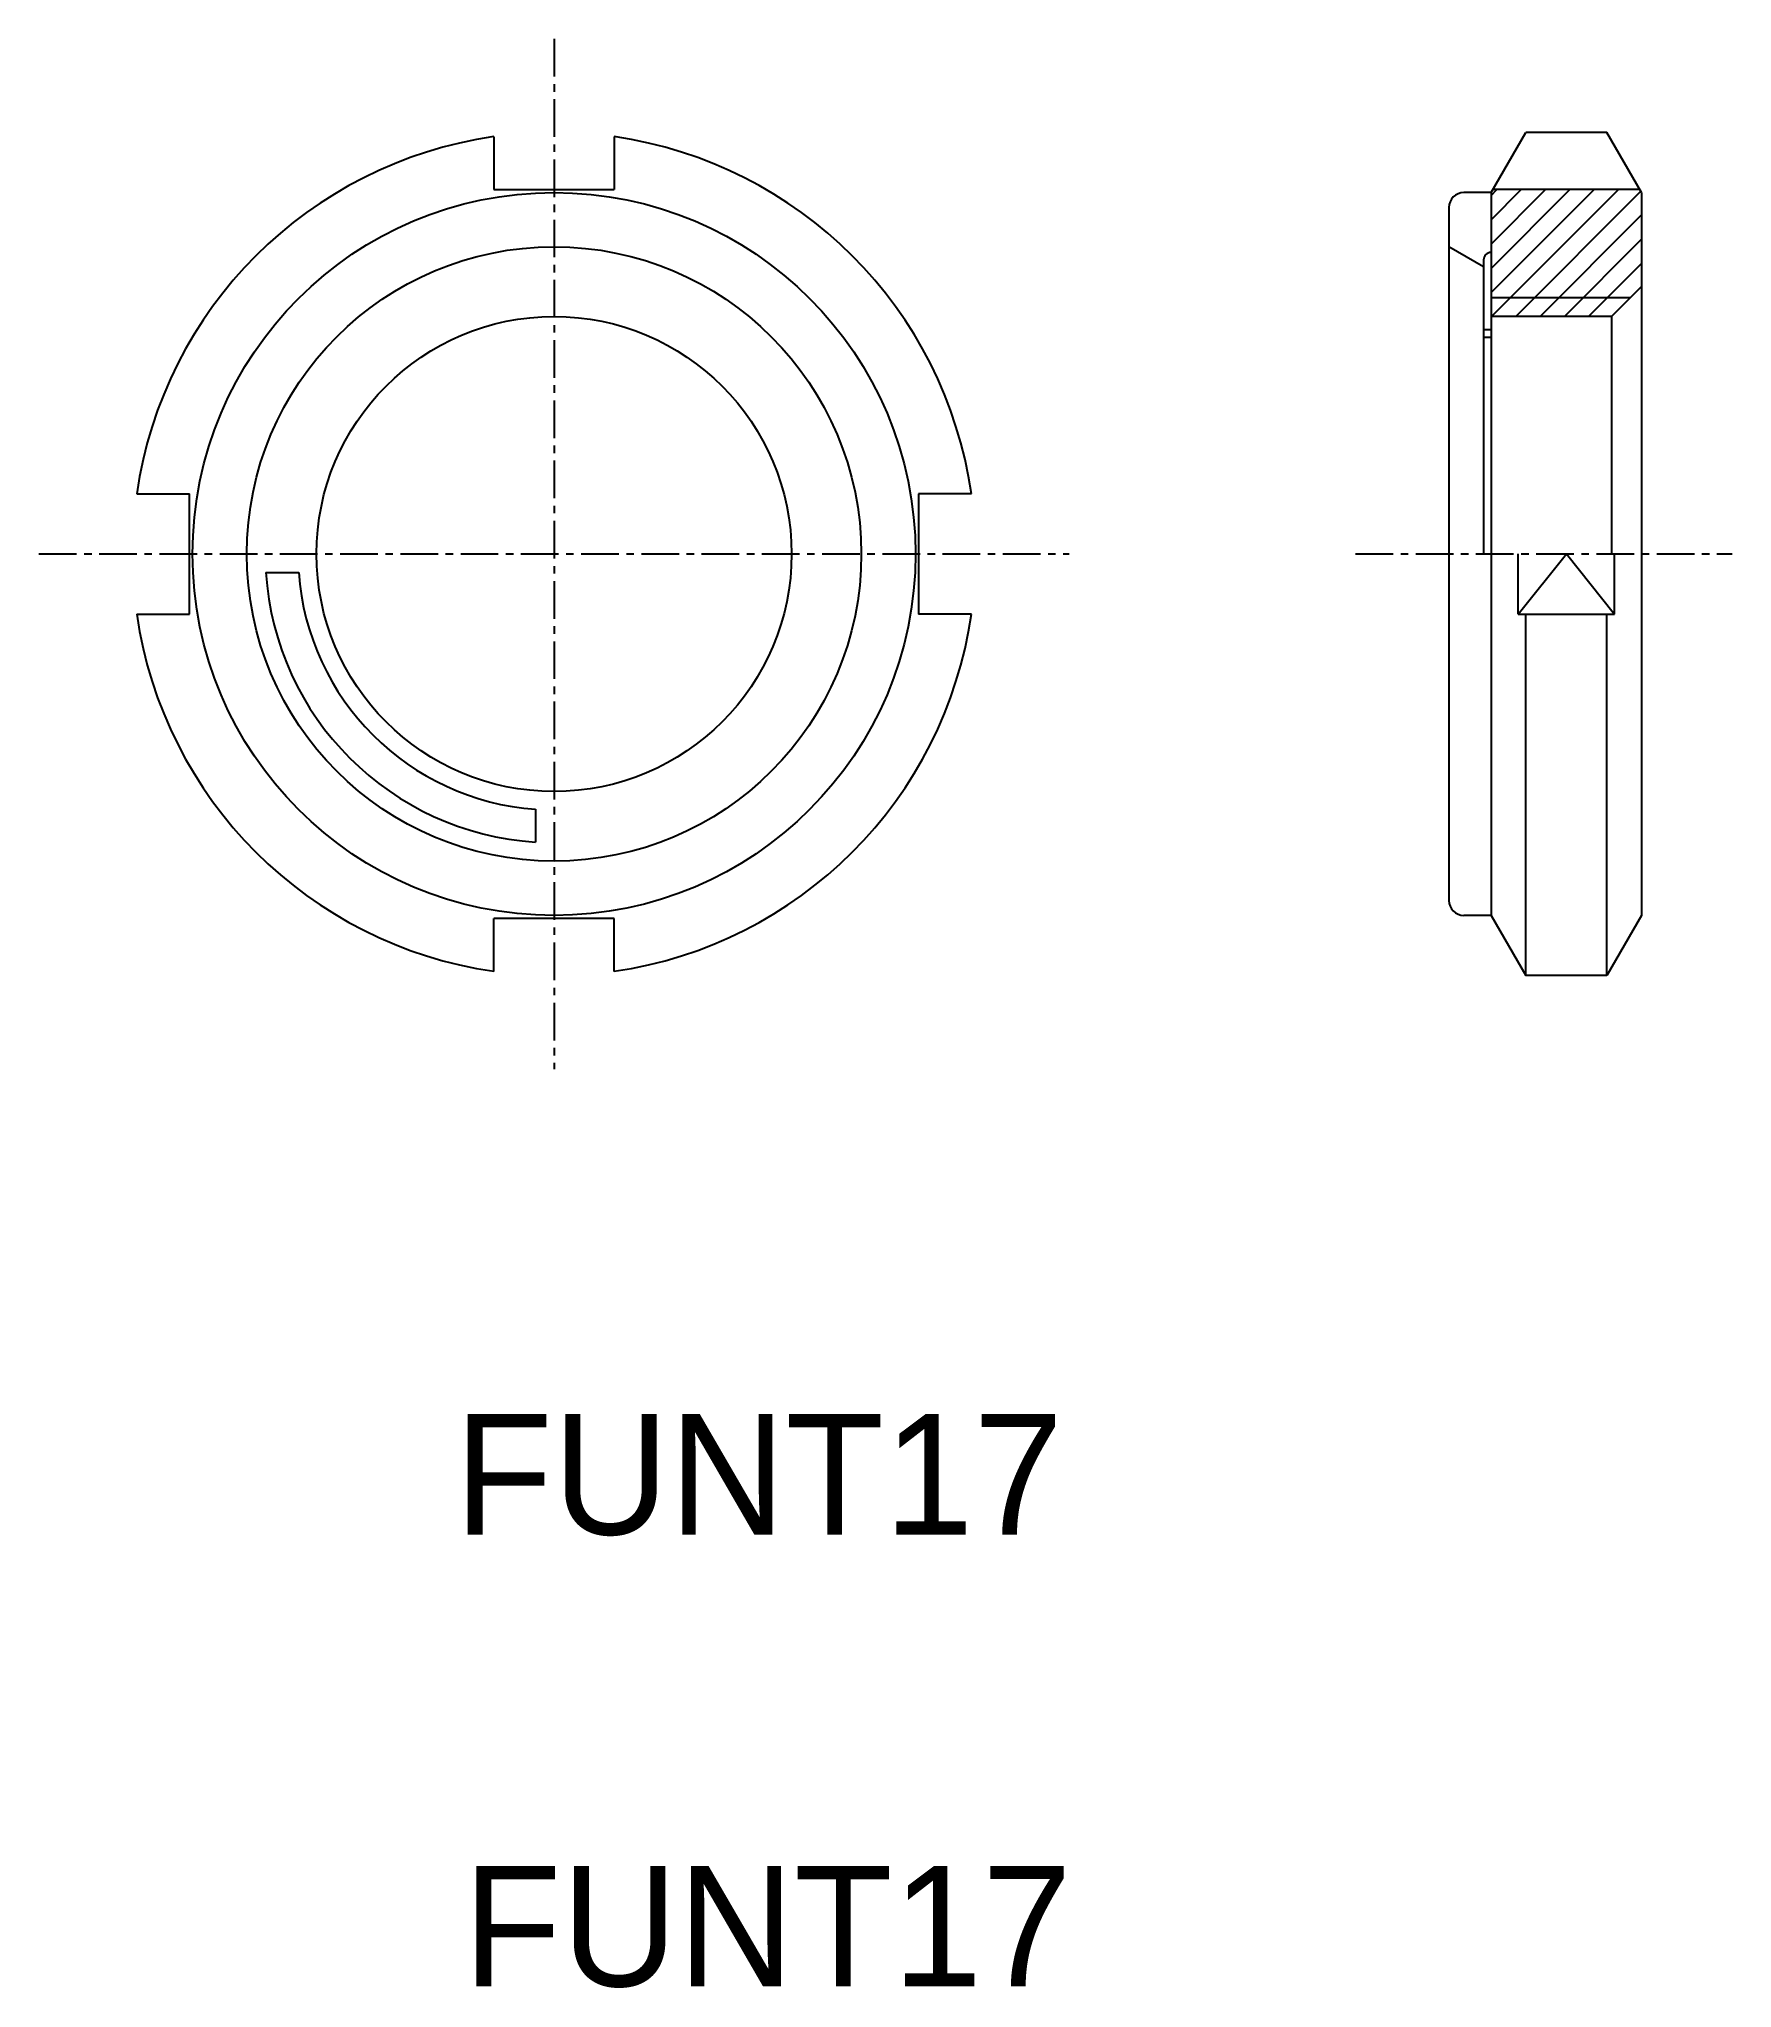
# Model space of a CAD drawing. Extents: x 105.1 to 161.3, y 94.6 to 159.3.
import ezdxf

# ---------------------------------------------------------------- set-up
doc = ezdxf.new("R2010")
doc.units = 0
doc.linetypes.add('CENTER', pattern=[2, 1.25, -0.25, 0.25, -0.25])
doc.layers.get('0').update_dxf_attribs({"linetype": 'CONTINUOUS'})
doc.layers.add('CENTER', color=1, linetype='CENTER')
doc.layers.add('HATCH', color=3, linetype='CONTINUOUS')

msp = doc.modelspace()

# ---------------------------------------------------------------- linework, layer by layer
at = {"color": 7, "linetype": 'CONTINUOUS'}
for p, q in [((120.166, 156.052), (120.166, 154.296)), ((124.166, 156.052), (124.166, 154.296)), ((153.275, 154.196), (154.43, 156.196)), ((157.12, 156.196), (154.43, 156.196)), ((158.275, 154.196), (157.12, 156.196)), ((120.166, 154.296), (124.166, 154.296)), ((153.275, 154.196), (152.375, 154.196)), ((153.275, 154.196), (153.275, 130.196)), ((158.217, 154.296), (153.333, 154.296)), ((158.275, 154.196), (158.275, 130.196)), ((151.875, 153.696), (151.875, 130.696)), ((153.025, 151.732), (151.875, 152.396)), ((153.025, 151.958), (153.025, 142.196)), ((157.275, 150.082), (158.275, 151.082)), ((153.275, 149.636), (153.025, 149.636)), ((157.275, 150.082), (153.275, 150.082)), ((157.275, 150.082), (157.275, 142.196)), ((153.275, 149.386), (153.025, 149.386)), ((108.309, 144.196), (110.066, 144.196)), ((110.066, 140.196), (110.066, 144.196)), ((134.266, 144.196), (134.266, 140.196)), ((136.022, 144.196), (134.266, 144.196)), ((154.18, 140.196), (154.18, 142.196)), ((154.18, 140.196), (155.775, 142.196)), ((155.775, 142.196), (157.37, 140.196)), ((157.37, 140.196), (157.37, 142.196)), ((108.309, 140.196), (110.066, 140.196)), ((136.022, 140.196), (134.266, 140.196)), ((154.18, 140.196), (157.37, 140.196)), ((154.43, 128.196), (154.43, 140.196)), ((157.12, 128.196), (157.12, 140.196)), ((124.166, 130.096), (120.166, 130.096)), ((120.166, 128.339), (120.166, 130.096)), ((124.166, 128.339), (124.166, 130.096)), ((153.275, 130.196), (152.375, 130.196)), ((153.275, 130.196), (154.43, 128.196)), ((158.275, 130.196), (157.12, 128.196)), ((157.12, 128.196), (154.43, 128.196))]:
    msp.add_line(p, q, dxfattribs=at)
at = {"color": 3}
for p, q in [((157.888, 150.696), (153.275, 150.696)), ((112.599, 141.582), (113.688, 141.582)), ((121.552, 133.718), (121.552, 132.629))]:
    msp.add_line(p, q, dxfattribs=at)
at = {"color": 7, "linetype": 'CONTINUOUS'}
for radius in [12, 10.2, 7.886]:
    msp.add_circle((122.166, 142.196), radius, dxfattribs=at)
for centre, radius, start, end in [((122.166, 142.196), 14, 98.21321, 171.78679), ((122.166, 142.196), 14, 8.21321, 81.78679), ((152.375, 153.696), 0.5, 90, 180), ((153.275, 151.958), 0.25, 90, 180), ((122.166, 142.196), 14, 188.21321, 261.78679), ((122.166, 142.196), 14, 278.21321, 351.78679), ((152.375, 130.696), 0.5, 180, 270)]:
    msp.add_arc(centre, radius, start, end, dxfattribs=at)
at = {"color": 3}
for radius, start, end in [(9.587, 183.66914, 266.33086), (8.5, 184.13901, 265.86099)]:
    msp.add_arc((122.166, 142.196), radius, start, end, dxfattribs=at)
at = {"layer": 'CENTER', "color": 1, "linetype": 'CENTER'}
for p, q in [((122.166, 159.296), (122.166, 125.096)), ((105.066, 142.196), (139.266, 142.196)), ((148.775, 142.196), (161.275, 142.196))]:
    msp.add_line(p, q, dxfattribs=at)
at = {"layer": 'HATCH'}
for p, q in [((153.275, 150.874), (156.697, 154.296)), ((153.275, 152.486), (155.084, 154.296)), ((153.275, 151.68), (155.891, 154.296)), ((153.275, 153.292), (154.278, 154.296)), ((153.275, 154.099), (153.472, 154.296)), ((153.289, 150.082), (157.503, 154.296)), ((154.095, 150.082), (158.251, 154.238)), ((154.901, 150.082), (158.275, 153.456)), ((155.708, 150.082), (158.275, 152.65)), ((156.514, 150.082), (158.275, 151.844))]:
    msp.add_line(p, q, dxfattribs=at)

# ---------------------------------------------------------------- texts
for p in [(118.857, 109.639), (119.145, 94.639)]:
    msp.add_text('FUNT17', height=4).set_placement(p)

doc.saveas('drawing.dxf')
